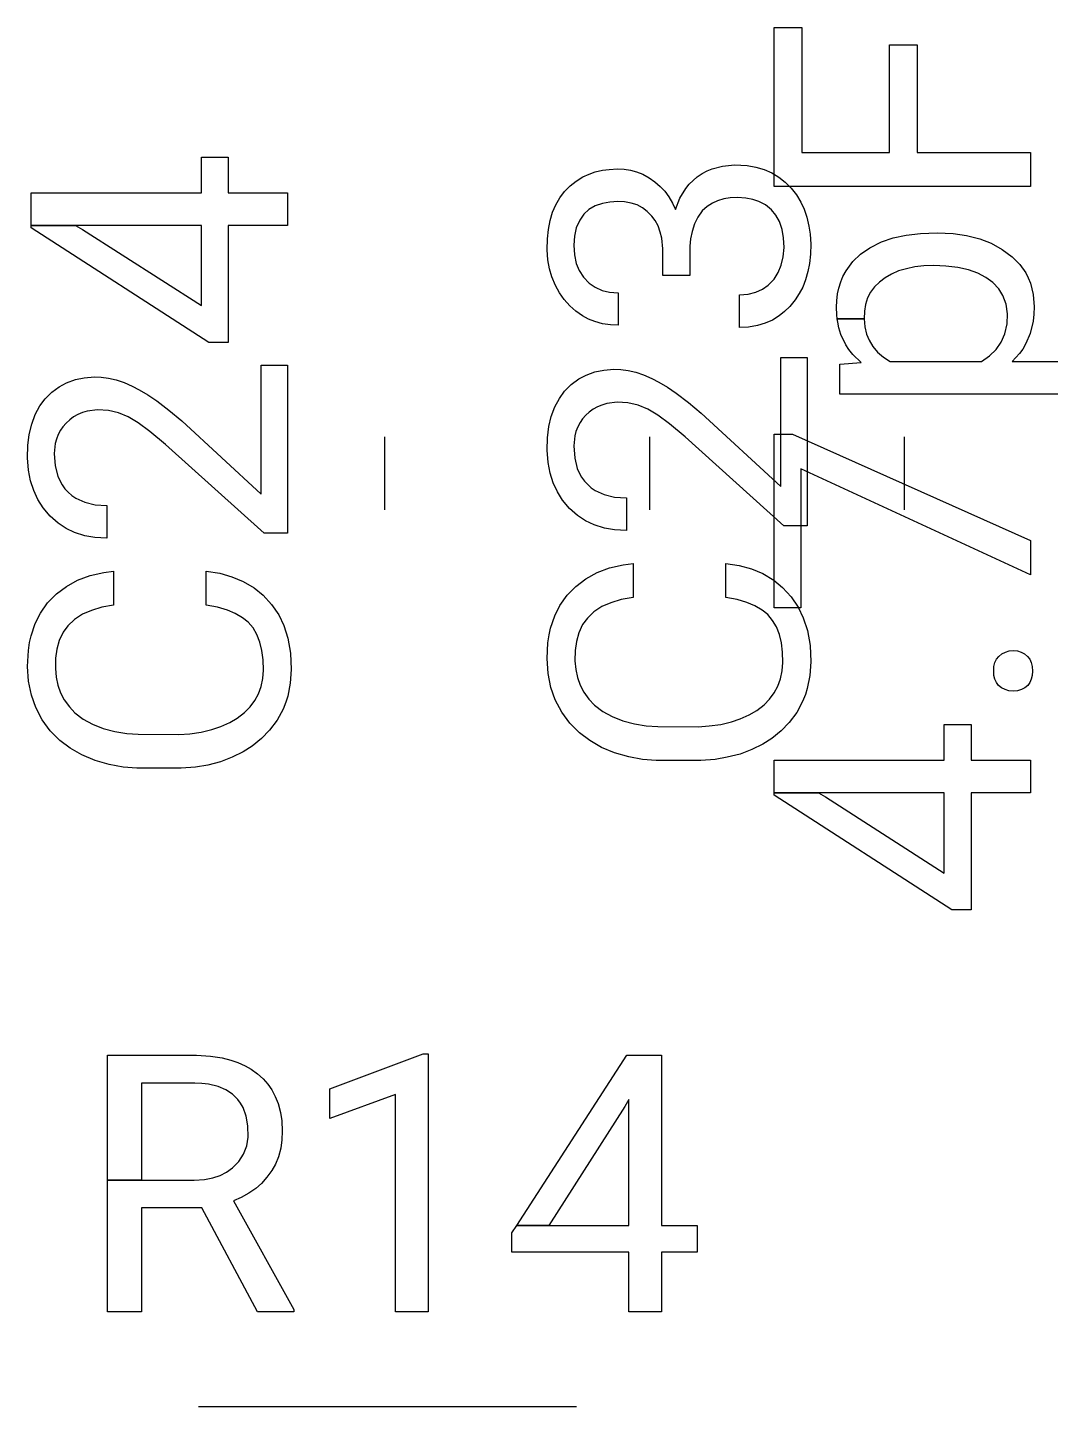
# Model space of a CAD drawing. Header units: inches. Extents: x 3.88 to 7.82, y -6.06 to -2.14.
# Drawn here: x 5.221 to 5.3761, y -4.6886 to -4.4797 of the extents above; entities that cross this region are included whole.
import ezdxf

# ---------------------------------------------------------------- set-up
doc = ezdxf.new("R2010")
doc.units = ezdxf.units.IN
doc.header["$MEASUREMENT"] = 0
doc.layers.add('F.Silkscreen', color=41, linetype='CONTINUOUS', true_color=0xf2eda1)

msp = doc.modelspace()

# ---------------------------------------------------------------- linework, layer by layer
at = {"layer": 'F.Silkscreen', "linetype": 'CONTINUOUS'}
for p, q in [((5.33419, -4.50376), (5.33419, -4.4797)), ((5.33419, -4.4797), (5.33841, -4.4797)), ((5.33841, -4.4797), (5.33841, -4.49864)), ((5.35167, -4.49864), (5.35167, -4.48234)), ((5.35167, -4.48234), (5.35589, -4.48234)), ((5.35589, -4.48234), (5.35589, -4.49864)), ((5.33841, -4.49864), (5.35167, -4.49864)), ((5.35589, -4.49864), (5.37305, -4.49864)), ((5.37305, -4.49864), (5.37305, -4.50376)), ((5.24738, -4.50474), (5.24738, -4.49935)), ((5.24738, -4.49935), (5.25144, -4.49935)), ((5.25144, -4.49935), (5.25144, -4.50474)), ((5.30819, -4.50132), (5.30921, -4.50118)), ((5.30921, -4.50118), (5.31045, -4.5011)), ((5.31045, -4.5011), (5.31148, -4.50113)), ((5.31148, -4.50113), (5.31243, -4.50128)), ((5.31243, -4.50128), (5.31335, -4.50154)), ((5.32403, -4.50143), (5.32479, -4.5011)), ((5.32479, -4.5011), (5.32635, -4.50068)), ((5.32635, -4.50068), (5.32816, -4.50051)), ((5.32816, -4.50051), (5.3301, -4.50061)), ((5.3301, -4.50061), (5.33143, -4.50085)), ((5.33143, -4.50085), (5.33267, -4.50121)), ((5.33267, -4.50121), (5.33382, -4.50172)), ((5.30326, -4.50369), (5.30419, -4.50295)), ((5.30419, -4.50295), (5.3052, -4.50233)), ((5.3052, -4.50233), (5.30617, -4.50189)), ((5.30617, -4.50189), (5.30708, -4.50158)), ((5.30708, -4.50158), (5.30819, -4.50132)), ((5.31335, -4.50154), (5.31427, -4.50192)), ((5.31427, -4.50192), (5.31524, -4.50246)), ((5.31524, -4.50246), (5.31613, -4.50308)), ((5.31613, -4.50308), (5.31694, -4.50378)), ((5.32133, -4.50344), (5.32191, -4.50286)), ((5.32191, -4.50286), (5.32254, -4.50234)), ((5.32254, -4.50234), (5.3233, -4.50182)), ((5.3233, -4.50182), (5.32403, -4.50143)), ((5.33382, -4.50172), (5.33489, -4.50236)), ((5.33489, -4.50236), (5.33587, -4.50313)), ((5.33587, -4.50313), (5.33677, -4.50404)), ((5.22159, -4.5097), (5.22159, -4.50474)), ((5.22159, -4.50474), (5.24738, -4.50474)), ((5.25144, -4.50474), (5.26045, -4.50474)), ((5.26045, -4.50474), (5.26045, -4.5097)), ((5.30171, -4.5055), (5.30243, -4.50455)), ((5.30243, -4.50455), (5.30326, -4.50369)), ((5.31694, -4.50378), (5.31761, -4.5045)), ((5.31761, -4.5045), (5.31825, -4.50536)), ((5.31825, -4.50536), (5.3188, -4.5063)), ((5.31991, -4.50555), (5.32081, -4.50408)), ((5.32081, -4.50408), (5.32133, -4.50344)), ((5.32866, -4.50547), (5.32752, -4.50551)), ((5.3299, -4.50556), (5.32866, -4.50547)), ((5.37305, -4.50376), (5.33419, -4.50376)), ((5.33677, -4.50404), (5.33756, -4.50506)), ((5.33756, -4.50506), (5.33823, -4.50615)), ((5.30061, -4.50769), (5.3011, -4.50655)), ((5.3011, -4.50655), (5.30171, -4.5055)), ((5.30613, -4.50727), (5.30534, -4.50798)), ((5.30708, -4.50673), (5.30613, -4.50727)), ((5.30819, -4.50634), (5.30708, -4.50673)), ((5.30927, -4.50614), (5.30819, -4.50634)), ((5.31048, -4.50606), (5.30927, -4.50614)), ((5.31152, -4.5061), (5.31048, -4.50606)), ((5.31254, -4.50628), (5.31152, -4.5061)), ((5.31341, -4.50656), (5.31254, -4.50628)), ((5.31426, -4.50701), (5.31341, -4.50656)), ((5.31497, -4.50755), (5.31426, -4.50701)), ((5.31566, -4.50826), (5.31497, -4.50755)), ((5.3188, -4.5063), (5.31923, -4.50724)), ((5.31923, -4.50724), (5.31991, -4.50555)), ((5.3233, -4.50749), (5.32263, -4.5084)), ((5.32405, -4.5068), (5.3233, -4.50749)), ((5.32483, -4.50629), (5.32405, -4.5068)), ((5.32562, -4.50593), (5.32483, -4.50629)), ((5.32657, -4.50566), (5.32562, -4.50593)), ((5.32752, -4.50551), (5.32657, -4.50566)), ((5.33094, -4.50576), (5.3299, -4.50556)), ((5.33188, -4.50607), (5.33094, -4.50576)), ((5.33286, -4.50658), (5.33188, -4.50607)), ((5.33378, -4.5073), (5.33286, -4.50658)), ((5.33447, -4.50813), (5.33378, -4.5073)), ((5.33823, -4.50615), (5.33872, -4.50719)), ((5.33872, -4.50719), (5.33916, -4.50844)), ((5.29997, -4.51027), (5.30023, -4.50893)), ((5.30023, -4.50893), (5.30061, -4.50769)), ((5.30472, -4.50886), (5.30421, -4.51005)), ((5.30534, -4.50798), (5.30472, -4.50886)), ((5.31615, -4.50893), (5.31566, -4.50826)), ((5.3166, -4.50976), (5.31615, -4.50893)), ((5.3221, -4.50946), (5.32175, -4.51058)), ((5.32263, -4.5084), (5.3221, -4.50946)), ((5.335, -4.5091), (5.33447, -4.50813)), ((5.33541, -4.51029), (5.335, -4.5091)), ((5.33916, -4.50844), (5.33947, -4.50977)), ((5.22159, -4.51002), (5.22159, -4.5097)), ((5.22159, -4.5097), (5.22833, -4.5097)), ((5.22833, -4.5097), (5.22159, -4.5097)), ((5.24852, -4.52742), (5.22159, -4.51002)), ((5.22833, -4.5097), (5.22939, -4.5103)), ((5.24738, -4.5097), (5.22833, -4.5097)), ((5.22939, -4.5103), (5.24738, -4.52183)), ((5.24738, -4.52183), (5.24738, -4.5097)), ((5.26045, -4.5097), (5.25144, -4.5097)), ((5.25144, -4.5097), (5.25144, -4.52742)), ((5.29979, -4.51336), (5.29982, -4.5117)), ((5.29982, -4.5117), (5.29997, -4.51027)), ((5.30395, -4.51128), (5.30384, -4.51266)), ((5.30421, -4.51005), (5.30395, -4.51128)), ((5.31694, -4.51068), (5.3166, -4.50976)), ((5.31716, -4.5116), (5.31694, -4.51068)), ((5.31733, -4.51322), (5.31716, -4.5116)), ((5.32153, -4.51171), (5.32142, -4.51283)), ((5.32175, -4.51058), (5.32153, -4.51171)), ((5.33562, -4.51155), (5.33541, -4.51029)), ((5.33569, -4.51304), (5.33562, -4.51155)), ((5.33947, -4.50977), (5.33965, -4.51101)), ((5.33965, -4.51101), (5.33974, -4.51249)), ((5.35045, -4.51218), (5.35224, -4.51156)), ((5.35224, -4.51156), (5.35422, -4.51113)), ((5.35422, -4.51113), (5.35637, -4.51088)), ((5.35637, -4.51088), (5.35892, -4.51081)), ((5.35892, -4.51081), (5.36131, -4.51091)), ((5.36131, -4.51091), (5.36334, -4.5112)), ((5.36334, -4.5112), (5.36537, -4.51171)), ((5.36537, -4.51171), (5.36708, -4.51237)), ((5.29991, -4.51491), (5.29979, -4.51336)), ((5.30384, -4.51266), (5.30391, -4.51412)), ((5.31734, -4.51728), (5.31733, -4.51322)), ((5.32142, -4.51283), (5.3214, -4.51728)), ((5.33557, -4.51442), (5.33569, -4.51304)), ((5.33974, -4.51249), (5.33971, -4.51401)), ((5.3473, -4.51403), (5.34871, -4.51305)), ((5.34871, -4.51305), (5.35045, -4.51218)), ((5.36708, -4.51237), (5.36877, -4.5133)), ((5.36877, -4.5133), (5.37027, -4.51442)), ((5.30015, -4.51623), (5.29991, -4.51491)), ((5.30391, -4.51412), (5.30419, -4.51542)), ((5.30419, -4.51542), (5.30464, -4.5165)), ((5.33481, -4.5168), (5.33528, -4.51568)), ((5.33528, -4.51568), (5.33557, -4.51442)), ((5.33956, -4.51544), (5.33932, -4.51665)), ((5.33971, -4.51401), (5.33956, -4.51544)), ((5.34509, -4.51654), (5.34612, -4.51516)), ((5.34612, -4.51516), (5.3473, -4.51403)), ((5.35689, -4.51582), (5.35551, -4.51597)), ((5.35837, -4.51577), (5.35689, -4.51582)), ((5.36019, -4.51583), (5.35837, -4.51577)), ((5.36201, -4.51604), (5.36019, -4.51583)), ((5.37027, -4.51442), (5.37142, -4.51558)), ((5.37142, -4.51558), (5.37232, -4.51687)), ((5.3005, -4.51748), (5.30015, -4.51623)), ((5.30104, -4.51879), (5.3005, -4.51748)), ((5.30464, -4.5165), (5.30531, -4.51752)), ((5.30531, -4.51752), (5.30616, -4.5184)), ((5.3214, -4.51728), (5.31734, -4.51728)), ((5.3333, -4.51871), (5.33417, -4.5178)), ((5.33417, -4.5178), (5.33481, -4.5168)), ((5.33895, -4.51793), (5.33852, -4.51901)), ((5.33932, -4.51665), (5.33895, -4.51793)), ((5.34428, -4.5182), (5.34462, -4.51741)), ((5.34462, -4.51741), (5.34509, -4.51654)), ((5.35101, -4.5176), (5.35014, -4.51825)), ((5.35199, -4.51704), (5.35101, -4.5176)), ((5.35306, -4.51658), (5.35199, -4.51704)), ((5.35424, -4.51623), (5.35306, -4.51658)), ((5.35551, -4.51597), (5.35424, -4.51623)), ((5.36363, -4.51639), (5.36201, -4.51604)), ((5.36505, -4.51689), (5.36363, -4.51639)), ((5.36629, -4.51754), (5.36505, -4.51689)), ((5.36733, -4.51833), (5.36629, -4.51754)), ((5.37232, -4.51687), (5.37271, -4.51763)), ((5.37271, -4.51763), (5.37303, -4.51842)), ((5.30166, -4.51989), (5.30104, -4.51879)), ((5.30239, -4.52092), (5.30166, -4.51989)), ((5.30616, -4.5184), (5.30708, -4.51905)), ((5.30708, -4.51905), (5.30811, -4.51951)), ((5.30811, -4.51951), (5.30926, -4.51979)), ((5.30926, -4.51979), (5.31053, -4.51988)), ((5.31053, -4.51988), (5.31053, -4.5248)), ((5.32896, -4.5202), (5.33024, -4.5201)), ((5.33024, -4.5201), (5.3314, -4.51981)), ((5.3314, -4.51981), (5.33244, -4.51933)), ((5.33244, -4.51933), (5.3333, -4.51871)), ((5.33799, -4.52001), (5.33737, -4.52096)), ((5.33852, -4.51901), (5.33799, -4.52001)), ((5.34368, -4.52111), (5.3438, -4.52004)), ((5.3438, -4.52004), (5.34399, -4.51917)), ((5.34399, -4.51917), (5.34428, -4.5182)), ((5.34881, -4.51978), (5.34836, -4.52067)), ((5.34941, -4.51898), (5.34881, -4.51978)), ((5.35014, -4.51825), (5.34941, -4.51898)), ((5.36823, -4.5193), (5.36733, -4.51833)), ((5.36885, -4.5203), (5.36823, -4.5193)), ((5.37303, -4.51842), (5.37346, -4.52013)), ((5.30324, -4.52186), (5.30239, -4.52092)), ((5.30415, -4.52268), (5.30324, -4.52186)), ((5.32896, -4.52516), (5.32896, -4.5202)), ((5.33657, -4.52194), (5.33578, -4.52272)), ((5.33737, -4.52096), (5.33657, -4.52194)), ((5.34364, -4.52207), (5.34368, -4.52111)), ((5.34369, -4.52322), (5.34364, -4.52207)), ((5.34804, -4.52163), (5.34786, -4.52267)), ((5.34836, -4.52067), (5.34804, -4.52163)), ((5.36933, -4.52161), (5.36885, -4.5203)), ((5.36954, -4.52305), (5.36933, -4.52161)), ((5.37346, -4.52013), (5.3736, -4.52199)), ((5.3736, -4.52199), (5.37356, -4.52312)), ((5.30513, -4.52336), (5.30415, -4.52268)), ((5.30605, -4.52386), (5.30513, -4.52336)), ((5.30702, -4.52425), (5.30605, -4.52386)), ((5.30818, -4.52457), (5.30702, -4.52425)), ((5.33392, -4.52401), (5.33283, -4.5245)), ((5.33494, -4.52339), (5.33392, -4.52401)), ((5.33578, -4.52272), (5.33494, -4.52339)), ((5.34376, -4.52384), (5.34369, -4.52322)), ((5.34382, -4.52431), (5.34376, -4.52384)), ((5.34376, -4.52384), (5.34782, -4.52384)), ((5.34782, -4.52384), (5.34376, -4.52384)), ((5.34786, -4.52267), (5.34782, -4.52384)), ((5.34782, -4.52384), (5.34793, -4.52504)), ((5.36949, -4.52459), (5.36954, -4.52305)), ((5.37344, -4.52419), (5.37301, -4.52604)), ((5.37356, -4.52312), (5.37344, -4.52419)), ((5.3094, -4.52475), (5.30818, -4.52457)), ((5.31053, -4.5248), (5.3094, -4.52475)), ((5.33028, -4.52509), (5.32896, -4.52516)), ((5.33167, -4.52485), (5.33028, -4.52509)), ((5.33283, -4.5245), (5.33167, -4.52485)), ((5.34401, -4.5252), (5.34382, -4.52431)), ((5.34431, -4.52619), (5.34401, -4.5252)), ((5.34503, -4.52775), (5.34431, -4.52619)), ((5.34793, -4.52504), (5.3482, -4.52615)), ((5.3482, -4.52615), (5.34858, -4.52706)), ((5.36862, -4.52736), (5.36916, -4.52611)), ((5.36916, -4.52611), (5.36949, -4.52459)), ((5.37301, -4.52604), (5.37236, -4.52758)), ((5.25144, -4.52742), (5.24852, -4.52742)), ((5.34549, -4.52846), (5.34503, -4.52775)), ((5.34611, -4.52925), (5.34549, -4.52846)), ((5.34858, -4.52706), (5.34914, -4.528)), ((5.34914, -4.528), (5.34987, -4.52886)), ((5.36785, -4.52848), (5.36862, -4.52736)), ((5.37187, -4.52841), (5.37139, -4.52908)), ((5.37236, -4.52758), (5.37187, -4.52841)), ((5.33518, -4.54921), (5.33518, -4.52968)), ((5.33518, -4.52968), (5.33919, -4.52968)), ((5.33919, -4.52968), (5.33919, -4.55516)), ((5.34415, -4.53069), (5.34738, -4.53045)), ((5.34738, -4.53045), (5.34611, -4.52925)), ((5.34987, -4.52886), (5.35075, -4.52962)), ((5.35075, -4.52962), (5.35179, -4.5303)), ((5.35179, -4.5303), (5.36561, -4.5303)), ((5.36561, -4.5303), (5.36685, -4.52945)), ((5.36685, -4.52945), (5.36785, -4.52848)), ((5.37139, -4.52908), (5.37026, -4.5303)), ((5.37026, -4.5303), (5.38415, -4.5303)), ((5.22962, -4.53275), (5.23118, -4.53262)), ((5.23118, -4.53262), (5.2322, -4.53265)), ((5.2322, -4.53265), (5.23332, -4.5328)), ((5.25644, -4.55037), (5.25644, -4.53085)), ((5.25644, -4.53085), (5.26045, -4.53085)), ((5.26045, -4.53085), (5.26045, -4.55632)), ((5.30458, -4.53294), (5.3057, -4.53235)), ((5.3057, -4.53235), (5.30704, -4.53186)), ((5.30704, -4.53186), (5.30836, -4.53159)), ((5.30836, -4.53159), (5.30992, -4.53146)), ((5.30992, -4.53146), (5.31094, -4.53148)), ((5.31094, -4.53148), (5.31206, -4.53163)), ((5.31206, -4.53163), (5.31321, -4.53191)), ((5.31321, -4.53191), (5.31441, -4.53232)), ((5.31441, -4.53232), (5.31564, -4.53286)), ((5.34415, -4.53522), (5.34415, -4.53069)), ((5.22471, -4.53494), (5.22584, -4.53411)), ((5.22584, -4.53411), (5.22696, -4.53351)), ((5.22696, -4.53351), (5.2283, -4.53303)), ((5.2283, -4.53303), (5.22962, -4.53275)), ((5.23332, -4.5328), (5.23447, -4.53308)), ((5.23447, -4.53308), (5.23567, -4.53348)), ((5.23567, -4.53348), (5.2369, -4.53402)), ((5.2369, -4.53402), (5.23796, -4.53457)), ((5.23796, -4.53457), (5.23927, -4.53534)), ((5.30244, -4.5348), (5.30345, -4.53378)), ((5.30345, -4.53378), (5.30458, -4.53294)), ((5.31564, -4.53286), (5.3167, -4.5334)), ((5.3167, -4.5334), (5.31801, -4.53418)), ((5.31801, -4.53418), (5.31935, -4.53508)), ((5.22291, -4.53703), (5.2237, -4.53597)), ((5.2237, -4.53597), (5.22471, -4.53494)), ((5.23927, -4.53534), (5.24061, -4.53624)), ((5.24061, -4.53624), (5.24247, -4.53764)), ((5.30095, -4.53716), (5.30165, -4.53587)), ((5.30165, -4.53587), (5.30244, -4.5348)), ((5.30881, -4.53667), (5.30809, -4.53688)), ((5.31039, -4.53646), (5.30881, -4.53667)), ((5.31204, -4.53654), (5.31039, -4.53646)), ((5.31356, -4.53689), (5.31204, -4.53654)), ((5.31935, -4.53508), (5.32121, -4.53648)), ((5.32121, -4.53648), (5.32314, -4.53811)), ((5.38415, -4.53522), (5.34415, -4.53522)), ((5.22167, -4.53976), (5.22221, -4.53833)), ((5.22221, -4.53833), (5.22291, -4.53703)), ((5.22803, -4.53868), (5.22744, -4.53911)), ((5.22867, -4.53833), (5.22803, -4.53868)), ((5.22935, -4.53804), (5.22867, -4.53833)), ((5.23007, -4.53783), (5.22935, -4.53804)), ((5.23165, -4.53763), (5.23007, -4.53783)), ((5.2333, -4.53771), (5.23165, -4.53763)), ((5.23482, -4.53805), (5.2333, -4.53771)), ((5.2363, -4.53865), (5.23482, -4.53805)), ((5.23781, -4.53956), (5.2363, -4.53865)), ((5.24247, -4.53764), (5.2444, -4.53927)), ((5.30003, -4.54016), (5.30041, -4.5386)), ((5.30041, -4.5386), (5.30095, -4.53716)), ((5.30563, -4.53844), (5.30514, -4.539)), ((5.30618, -4.53794), (5.30563, -4.53844)), ((5.30677, -4.53752), (5.30618, -4.53794)), ((5.30741, -4.53716), (5.30677, -4.53752)), ((5.30809, -4.53688), (5.30741, -4.53716)), ((5.31504, -4.53749), (5.31356, -4.53689)), ((5.31655, -4.5384), (5.31504, -4.53749)), ((5.31833, -4.53971), (5.31655, -4.5384)), ((5.32314, -4.53811), (5.33518, -4.54921)), ((5.22129, -4.54133), (5.22167, -4.53976)), ((5.22603, -4.54071), (5.22569, -4.54136)), ((5.2264, -4.54017), (5.22603, -4.54071)), ((5.22689, -4.53961), (5.2264, -4.54017)), ((5.22744, -4.53911), (5.22689, -4.53961)), ((5.23959, -4.54087), (5.23781, -4.53956)), ((5.24195, -4.54285), (5.23959, -4.54087)), ((5.2444, -4.53927), (5.25644, -4.55037)), ((5.29983, -4.54187), (5.30003, -4.54016)), ((5.30416, -4.54089), (5.30399, -4.54156)), ((5.30443, -4.54019), (5.30416, -4.54089)), ((5.30477, -4.53954), (5.30443, -4.54019)), ((5.30514, -4.539), (5.30477, -4.53954)), ((5.32069, -4.54169), (5.31833, -4.53971)), ((5.22105, -4.54489), (5.22109, -4.54303)), ((5.22109, -4.54303), (5.22129, -4.54133)), ((5.22525, -4.54272), (5.2251, -4.54425)), ((5.22542, -4.54206), (5.22525, -4.54272)), ((5.22569, -4.54136), (5.22542, -4.54206)), ((5.25691, -4.55632), (5.24195, -4.54285)), ((5.2752, -4.55278), (5.2752, -4.54171)), ((5.29979, -4.54373), (5.29983, -4.54187)), ((5.30399, -4.54156), (5.30384, -4.54309)), ((5.30384, -4.54309), (5.30397, -4.54494)), ((5.31535, -4.55278), (5.31535, -4.54171)), ((5.33565, -4.55516), (5.32069, -4.54169)), ((5.33419, -4.56762), (5.33419, -4.54132)), ((5.33419, -4.54132), (5.33695, -4.54132)), ((5.33695, -4.54132), (5.37305, -4.55742)), ((5.35394, -4.55278), (5.35394, -4.54171)), ((5.2212, -4.54677), (5.22105, -4.54489)), ((5.2251, -4.54425), (5.22523, -4.5461)), ((5.29994, -4.54561), (5.29979, -4.54373)), ((5.30397, -4.54494), (5.30436, -4.54648)), ((5.22151, -4.54836), (5.2212, -4.54677)), ((5.22523, -4.5461), (5.22562, -4.54764)), ((5.30025, -4.5472), (5.29994, -4.54561)), ((5.30072, -4.54868), (5.30025, -4.5472)), ((5.30436, -4.54648), (5.30465, -4.54717)), ((5.30465, -4.54717), (5.30501, -4.54781)), ((5.37305, -4.56262), (5.33825, -4.54655)), ((5.33825, -4.54655), (5.33825, -4.56762)), ((5.22198, -4.54984), (5.22151, -4.54836)), ((5.22562, -4.54764), (5.22591, -4.54833)), ((5.22591, -4.54833), (5.22627, -4.54897)), ((5.22627, -4.54897), (5.2267, -4.54956)), ((5.30135, -4.55005), (5.30072, -4.54868)), ((5.30501, -4.54781), (5.30544, -4.5484)), ((5.30544, -4.5484), (5.30593, -4.54894)), ((5.30593, -4.54894), (5.30648, -4.54941)), ((5.22261, -4.55121), (5.22198, -4.54984)), ((5.2234, -4.55246), (5.22261, -4.55121)), ((5.2267, -4.54956), (5.22719, -4.5501)), ((5.22719, -4.5501), (5.22774, -4.55057)), ((5.22774, -4.55057), (5.22835, -4.55098)), ((5.22835, -4.55098), (5.22971, -4.5516)), ((5.30214, -4.5513), (5.30135, -4.55005)), ((5.30319, -4.55255), (5.30214, -4.5513)), ((5.30648, -4.54941), (5.30709, -4.54981)), ((5.30709, -4.54981), (5.30845, -4.55044)), ((5.30845, -4.55044), (5.31002, -4.55082)), ((5.31002, -4.55082), (5.31179, -4.55094)), ((5.31179, -4.55094), (5.31179, -4.5559)), ((5.22445, -4.55371), (5.2234, -4.55246)), ((5.22971, -4.5516), (5.23128, -4.55198)), ((5.23128, -4.55198), (5.23305, -4.55211)), ((5.23305, -4.55211), (5.23305, -4.55707)), ((5.3044, -4.55362), (5.30319, -4.55255)), ((5.22566, -4.55478), (5.22445, -4.55371)), ((5.22687, -4.55558), (5.22566, -4.55478)), ((5.22818, -4.5562), (5.22687, -4.55558)), ((5.30561, -4.55441), (5.3044, -4.55362)), ((5.30692, -4.55504), (5.30561, -4.55441)), ((5.30848, -4.55553), (5.30692, -4.55504)), ((5.31, -4.5558), (5.30848, -4.55553)), ((5.33919, -4.55516), (5.33565, -4.55516)), ((5.22974, -4.55669), (5.22818, -4.5562)), ((5.23126, -4.55696), (5.22974, -4.55669)), ((5.23305, -4.55707), (5.23126, -4.55696)), ((5.26045, -4.55632), (5.25691, -4.55632)), ((5.31179, -4.5559), (5.31, -4.5558)), ((5.37305, -4.55742), (5.37305, -4.56262)), ((5.30737, -4.56227), (5.30926, -4.56156)), ((5.30926, -4.56156), (5.31133, -4.56107)), ((5.31133, -4.56107), (5.31281, -4.56087)), ((5.31281, -4.56087), (5.31281, -4.56602)), ((5.32687, -4.56602), (5.32687, -4.56087)), ((5.32687, -4.56087), (5.3289, -4.5612)), ((5.3289, -4.5612), (5.33076, -4.56172)), ((5.33076, -4.56172), (5.33246, -4.56243)), ((5.22693, -4.56436), (5.22863, -4.56344)), ((5.22863, -4.56344), (5.23052, -4.56273)), ((5.23052, -4.56273), (5.23259, -4.56223)), ((5.23259, -4.56223), (5.23407, -4.56203)), ((5.23407, -4.56203), (5.23407, -4.56719)), ((5.24813, -4.56719), (5.24813, -4.56203)), ((5.24813, -4.56203), (5.25016, -4.56236)), ((5.25016, -4.56236), (5.25202, -4.56289)), ((5.25202, -4.56289), (5.25372, -4.5636)), ((5.25372, -4.5636), (5.25538, -4.56458)), ((5.30416, -4.56435), (5.30567, -4.5632)), ((5.30567, -4.5632), (5.30737, -4.56227)), ((5.33246, -4.56243), (5.33413, -4.56342)), ((5.33413, -4.56342), (5.33548, -4.56452)), ((5.22409, -4.56687), (5.22542, -4.56551)), ((5.22542, -4.56551), (5.22693, -4.56436)), ((5.25538, -4.56458), (5.25674, -4.56568)), ((5.25674, -4.56568), (5.25803, -4.56708)), ((5.30173, -4.56726), (5.30283, -4.56571)), ((5.30283, -4.56571), (5.30416, -4.56435)), ((5.31281, -4.56602), (5.31103, -4.56636)), ((5.32857, -4.56636), (5.32687, -4.56602)), ((5.33548, -4.56452), (5.33677, -4.56592)), ((5.33677, -4.56592), (5.33784, -4.5675)), ((5.22299, -4.56842), (5.22409, -4.56687)), ((5.23072, -4.56799), (5.22936, -4.56859)), ((5.23229, -4.56752), (5.23072, -4.56799)), ((5.23407, -4.56719), (5.23229, -4.56752)), ((5.24983, -4.56752), (5.24813, -4.56719)), ((5.25133, -4.56796), (5.24983, -4.56752)), ((5.25252, -4.56846), (5.25133, -4.56796)), ((5.25803, -4.56708), (5.2591, -4.56866)), ((5.30094, -4.56883), (5.30173, -4.56726)), ((5.3081, -4.56742), (5.30688, -4.56821)), ((5.30946, -4.56683), (5.3081, -4.56742)), ((5.31103, -4.56636), (5.30946, -4.56683)), ((5.33007, -4.5668), (5.32857, -4.56636)), ((5.33126, -4.5673), (5.33007, -4.5668)), ((5.33237, -4.56795), (5.33126, -4.5673)), ((5.33322, -4.56864), (5.33237, -4.56795)), ((5.33825, -4.56762), (5.33419, -4.56762)), ((5.33784, -4.5675), (5.33861, -4.5691)), ((5.22157, -4.57186), (5.2222, -4.56999)), ((5.2222, -4.56999), (5.22299, -4.56842)), ((5.22814, -4.56937), (5.22715, -4.57031)), ((5.22936, -4.56859), (5.22814, -4.56937)), ((5.25363, -4.56911), (5.25252, -4.56846)), ((5.25448, -4.5698), (5.25363, -4.56911)), ((5.25521, -4.57066), (5.25448, -4.5698)), ((5.2591, -4.56866), (5.25987, -4.57027)), ((5.30031, -4.5707), (5.30094, -4.56883)), ((5.30517, -4.57015), (5.30459, -4.5714)), ((5.30589, -4.56915), (5.30517, -4.57015)), ((5.30688, -4.56821), (5.30589, -4.56915)), ((5.33395, -4.5695), (5.33322, -4.56864)), ((5.33453, -4.57049), (5.33395, -4.5695)), ((5.33861, -4.5691), (5.33923, -4.57102)), ((5.22135, -4.57286), (5.22157, -4.57186)), ((5.22643, -4.57131), (5.22584, -4.57256)), ((5.22715, -4.57031), (5.22643, -4.57131)), ((5.25579, -4.57166), (5.25521, -4.57066)), ((5.25625, -4.57279), (5.25579, -4.57166)), ((5.25987, -4.57027), (5.26049, -4.57218)), ((5.26049, -4.57218), (5.26089, -4.57446)), ((5.29991, -4.57292), (5.30009, -4.5717)), ((5.30009, -4.5717), (5.30031, -4.5707)), ((5.30459, -4.5714), (5.30422, -4.57272)), ((5.33499, -4.57163), (5.33453, -4.57049)), ((5.3353, -4.5729), (5.33499, -4.57163)), ((5.33923, -4.57102), (5.33963, -4.5733)), ((5.22104, -4.57647), (5.22117, -4.57409)), ((5.22117, -4.57409), (5.22135, -4.57286)), ((5.22548, -4.57388), (5.2253, -4.57523)), ((5.22584, -4.57256), (5.22548, -4.57388)), ((5.25656, -4.57406), (5.25625, -4.57279)), ((5.25674, -4.57547), (5.25656, -4.57406)), ((5.29978, -4.5753), (5.29991, -4.57292)), ((5.30404, -4.57406), (5.304, -4.57561)), ((5.30422, -4.57272), (5.30404, -4.57406)), ((5.33548, -4.57431), (5.3353, -4.5729)), ((5.33553, -4.57589), (5.33548, -4.57431)), ((5.33963, -4.5733), (5.33974, -4.5758)), ((5.36869, -4.57457), (5.36923, -4.5743)), ((5.36923, -4.5743), (5.36981, -4.57413)), ((5.36981, -4.57413), (5.37045, -4.57407)), ((5.37045, -4.57407), (5.37107, -4.57413)), ((5.37107, -4.57413), (5.37164, -4.5743)), ((5.37164, -4.5743), (5.37215, -4.57457)), ((5.2212, -4.57873), (5.22104, -4.57647)), ((5.2253, -4.57523), (5.22526, -4.57678)), ((5.25679, -4.57705), (5.25674, -4.57547)), ((5.26089, -4.57446), (5.261, -4.57697)), ((5.29994, -4.57757), (5.29978, -4.5753)), ((5.304, -4.57561), (5.30412, -4.57693)), ((5.33542, -4.57716), (5.33553, -4.57589)), ((5.33974, -4.5758), (5.3396, -4.57788)), ((5.36746, -4.57718), (5.36751, -4.57651)), ((5.36751, -4.57651), (5.36765, -4.57591)), ((5.36765, -4.57591), (5.36789, -4.5754)), ((5.36789, -4.5754), (5.36822, -4.57496)), ((5.36822, -4.57496), (5.36869, -4.57457)), ((5.37215, -4.57457), (5.3726, -4.57496)), ((5.3726, -4.57496), (5.37292, -4.5754)), ((5.37292, -4.5754), (5.37315, -4.57591)), ((5.37315, -4.57591), (5.37328, -4.57651)), ((5.37328, -4.57651), (5.37333, -4.57718)), ((5.22526, -4.57678), (5.22538, -4.57809)), ((5.22538, -4.57809), (5.22565, -4.57932)), ((5.25643, -4.57952), (5.25668, -4.57833)), ((5.25668, -4.57833), (5.25679, -4.57705)), ((5.261, -4.57697), (5.26086, -4.57904)), ((5.30037, -4.57968), (5.29994, -4.57757)), ((5.30412, -4.57693), (5.30439, -4.57816)), ((5.30439, -4.57816), (5.30479, -4.5793)), ((5.33476, -4.57947), (5.33517, -4.57836)), ((5.33517, -4.57836), (5.33542, -4.57716)), ((5.3396, -4.57788), (5.33921, -4.57982)), ((5.36751, -4.57786), (5.36746, -4.57718)), ((5.36764, -4.57841), (5.36751, -4.57786)), ((5.36787, -4.57892), (5.36764, -4.57841)), ((5.37316, -4.57841), (5.37294, -4.57892)), ((5.37328, -4.57786), (5.37316, -4.57841)), ((5.37333, -4.57718), (5.37328, -4.57786)), ((5.22163, -4.58085), (5.2212, -4.57873)), ((5.22565, -4.57932), (5.22605, -4.58047)), ((5.22605, -4.58047), (5.2266, -4.58153)), ((5.25547, -4.58166), (5.25602, -4.58063)), ((5.25602, -4.58063), (5.25643, -4.57952)), ((5.26086, -4.57904), (5.26047, -4.58098)), ((5.30102, -4.58154), (5.30037, -4.57968)), ((5.30479, -4.5793), (5.30534, -4.58037)), ((5.30534, -4.58037), (5.30612, -4.58145)), ((5.33351, -4.58144), (5.33421, -4.5805)), ((5.33421, -4.5805), (5.33476, -4.57947)), ((5.33921, -4.57982), (5.33893, -4.58074)), ((5.3682, -4.57935), (5.36787, -4.57892)), ((5.36867, -4.57972), (5.3682, -4.57935)), ((5.36919, -4.57999), (5.36867, -4.57972)), ((5.36978, -4.58016), (5.36919, -4.57999)), ((5.37045, -4.58022), (5.36978, -4.58016)), ((5.37107, -4.58016), (5.37045, -4.58022)), ((5.37167, -4.57999), (5.37107, -4.58016)), ((5.37218, -4.57972), (5.37167, -4.57999)), ((5.37262, -4.57935), (5.37218, -4.57972)), ((5.37294, -4.57892), (5.37262, -4.57935)), ((5.22228, -4.5827), (5.22163, -4.58085)), ((5.22325, -4.58455), (5.22228, -4.5827)), ((5.2266, -4.58153), (5.22738, -4.58261)), ((5.22738, -4.58261), (5.22823, -4.58349)), ((5.25393, -4.58346), (5.25477, -4.5826)), ((5.25477, -4.5826), (5.25547, -4.58166)), ((5.26019, -4.5819), (5.25976, -4.58296)), ((5.26047, -4.58098), (5.26019, -4.5819)), ((5.30199, -4.58339), (5.30102, -4.58154)), ((5.30612, -4.58145), (5.30697, -4.58233)), ((5.30697, -4.58233), (5.30821, -4.58329)), ((5.33156, -4.58315), (5.33267, -4.5823)), ((5.33267, -4.5823), (5.33351, -4.58144)), ((5.3385, -4.5818), (5.33761, -4.58346)), ((5.33893, -4.58074), (5.3385, -4.5818)), ((5.22447, -4.58622), (5.22325, -4.58455)), ((5.22823, -4.58349), (5.22947, -4.58445)), ((5.22947, -4.58445), (5.2309, -4.58524)), ((5.25169, -4.58498), (5.25282, -4.58432)), ((5.25282, -4.58432), (5.25393, -4.58346)), ((5.25887, -4.58462), (5.25773, -4.58615)), ((5.25976, -4.58296), (5.25887, -4.58462)), ((5.30321, -4.58506), (5.30199, -4.58339)), ((5.30821, -4.58329), (5.30964, -4.58408)), ((5.30964, -4.58408), (5.31125, -4.58471)), ((5.31125, -4.58471), (5.31303, -4.58517)), ((5.32771, -4.58488), (5.32906, -4.58444)), ((5.32906, -4.58444), (5.33043, -4.58382)), ((5.33043, -4.58382), (5.33156, -4.58315)), ((5.33761, -4.58346), (5.33647, -4.58499)), ((5.22593, -4.58769), (5.22447, -4.58622)), ((5.2309, -4.58524), (5.23251, -4.58587)), ((5.23251, -4.58587), (5.23429, -4.58634)), ((5.23429, -4.58634), (5.23608, -4.58662)), ((5.23608, -4.58662), (5.2378, -4.58676)), ((5.2378, -4.58676), (5.24395, -4.58678)), ((5.24395, -4.58678), (5.24562, -4.58667)), ((5.24562, -4.58667), (5.24736, -4.58642)), ((5.24736, -4.58642), (5.24897, -4.58605)), ((5.24897, -4.58605), (5.25032, -4.5856)), ((5.25032, -4.5856), (5.25169, -4.58498)), ((5.25773, -4.58615), (5.2565, -4.58742)), ((5.30467, -4.58652), (5.30321, -4.58506)), ((5.30625, -4.58772), (5.30467, -4.58652)), ((5.31303, -4.58517), (5.31482, -4.58546)), ((5.31482, -4.58546), (5.31654, -4.5856)), ((5.31654, -4.5856), (5.32269, -4.58561)), ((5.32269, -4.58561), (5.32436, -4.5855)), ((5.32436, -4.5855), (5.3261, -4.58526)), ((5.3261, -4.58526), (5.32771, -4.58488)), ((5.33524, -4.58626), (5.33383, -4.58739)), ((5.33647, -4.58499), (5.33524, -4.58626)), ((5.35998, -4.59069), (5.35998, -4.5853)), ((5.35998, -4.5853), (5.36404, -4.5853)), ((5.36404, -4.5853), (5.36404, -4.59069)), ((5.22751, -4.58888), (5.22593, -4.58769)), ((5.22929, -4.5899), (5.22751, -4.58888)), ((5.25509, -4.58855), (5.25373, -4.58943)), ((5.2565, -4.58742), (5.25509, -4.58855)), ((5.30803, -4.58874), (5.30625, -4.58772)), ((5.31002, -4.58956), (5.30803, -4.58874)), ((5.33247, -4.58826), (5.33081, -4.58909)), ((5.33383, -4.58739), (5.33247, -4.58826)), ((5.23128, -4.59072), (5.22929, -4.5899)), ((5.23341, -4.59134), (5.23128, -4.59072)), ((5.25028, -4.59092), (5.24835, -4.59142)), ((5.25207, -4.59025), (5.25028, -4.59092)), ((5.25373, -4.58943), (5.25207, -4.59025)), ((5.31215, -4.59018), (5.31002, -4.58956)), ((5.31426, -4.59056), (5.31215, -4.59018)), ((5.31632, -4.59075), (5.31426, -4.59056)), ((5.32308, -4.59075), (5.31632, -4.59075)), ((5.32526, -4.59056), (5.32308, -4.59075)), ((5.32709, -4.59025), (5.32526, -4.59056)), ((5.32902, -4.58975), (5.32709, -4.59025)), ((5.33081, -4.58909), (5.32902, -4.58975)), ((5.33419, -4.59565), (5.33419, -4.59069)), ((5.33419, -4.59069), (5.35998, -4.59069)), ((5.36404, -4.59069), (5.37305, -4.59069)), ((5.37305, -4.59069), (5.37305, -4.59565)), ((5.23552, -4.59172), (5.23341, -4.59134)), ((5.23758, -4.59191), (5.23552, -4.59172)), ((5.24434, -4.59191), (5.23758, -4.59191)), ((5.24652, -4.59172), (5.24434, -4.59191)), ((5.24835, -4.59142), (5.24652, -4.59172)), ((5.33419, -4.59596), (5.33419, -4.59565)), ((5.33419, -4.59565), (5.34093, -4.59565)), ((5.34093, -4.59565), (5.33419, -4.59565)), ((5.36112, -4.61337), (5.33419, -4.59596)), ((5.34093, -4.59565), (5.34199, -4.59624)), ((5.35998, -4.59565), (5.34093, -4.59565)), ((5.34199, -4.59624), (5.35998, -4.60778)), ((5.35998, -4.60778), (5.35998, -4.59565)), ((5.37305, -4.59565), (5.36404, -4.59565)), ((5.36404, -4.59565), (5.36404, -4.61337)), ((5.36404, -4.61337), (5.36112, -4.61337)), ((5.23315, -4.63959), (5.23315, -4.63537)), ((5.23315, -4.63537), (5.24663, -4.63538)), ((5.24663, -4.63538), (5.24875, -4.63552)), ((5.24875, -4.63552), (5.25052, -4.63579)), ((5.25052, -4.63579), (5.25183, -4.63612)), ((5.25183, -4.63612), (5.2529, -4.63649)), ((5.2529, -4.63649), (5.25402, -4.63699)), ((5.25402, -4.63699), (5.25493, -4.6375)), ((5.26685, -4.64049), (5.28102, -4.63518)), ((5.28102, -4.63518), (5.28177, -4.63518)), ((5.28177, -4.63518), (5.28177, -4.67423)), ((5.29519, -4.66116), (5.31185, -4.63537)), ((5.31185, -4.63537), (5.31713, -4.63537)), ((5.31713, -4.63537), (5.31713, -4.66116)), ((5.25493, -4.6375), (5.25588, -4.63818)), ((5.25588, -4.63818), (5.25674, -4.63894)), ((5.25674, -4.63894), (5.25748, -4.63979)), ((5.23315, -4.65431), (5.23315, -4.63959)), ((5.24639, -4.63959), (5.23831, -4.63959)), ((5.23831, -4.63959), (5.23831, -4.65431)), ((5.24748, -4.63964), (5.24639, -4.63959)), ((5.24849, -4.63978), (5.24748, -4.63964)), ((5.24992, -4.64013), (5.24849, -4.63978)), ((5.25108, -4.64063), (5.24992, -4.64013)), ((5.25208, -4.64128), (5.25108, -4.64063)), ((5.25748, -4.63979), (5.25805, -4.6406)), ((5.25805, -4.6406), (5.25859, -4.64162)), ((5.26685, -4.64498), (5.26685, -4.64049)), ((5.25292, -4.64209), (5.25208, -4.64128)), ((5.25334, -4.64266), (5.25292, -4.64209)), ((5.2537, -4.64328), (5.25334, -4.64266)), ((5.25419, -4.64459), (5.2537, -4.64328)), ((5.25859, -4.64162), (5.25902, -4.64271)), ((5.25902, -4.64271), (5.25937, -4.64405)), ((5.27681, -4.64132), (5.26685, -4.64498)), ((5.27681, -4.67423), (5.27681, -4.64132)), ((5.31157, -4.64317), (5.30004, -4.66116)), ((5.31217, -4.64211), (5.31157, -4.64317)), ((5.31217, -4.66116), (5.31217, -4.64211)), ((5.25445, -4.64608), (5.25419, -4.64459)), ((5.25937, -4.64405), (5.25956, -4.64534)), ((5.25956, -4.64534), (5.25964, -4.64689)), ((5.25446, -4.64777), (5.25445, -4.64608)), ((5.25964, -4.64689), (5.2596, -4.64818)), ((5.25378, -4.65036), (5.25425, -4.64909)), ((5.25425, -4.64909), (5.25446, -4.64777)), ((5.25942, -4.64945), (5.25907, -4.65075)), ((5.2596, -4.64818), (5.25942, -4.64945)), ((5.2521, -4.65246), (5.25306, -4.65149)), ((5.25306, -4.65149), (5.25378, -4.65036)), ((5.25907, -4.65075), (5.25861, -4.65188)), ((5.24912, -4.65396), (5.25025, -4.65358)), ((5.25025, -4.65358), (5.25119, -4.65311)), ((5.25119, -4.65311), (5.2521, -4.65246)), ((5.25806, -4.65286), (5.25733, -4.65386)), ((5.25861, -4.65188), (5.25806, -4.65286)), ((5.23315, -4.67423), (5.23315, -4.65431)), ((5.23315, -4.65431), (5.23831, -4.65431)), ((5.23831, -4.65431), (5.23315, -4.65431)), ((5.23831, -4.65431), (5.2463, -4.65431)), ((5.2463, -4.65431), (5.24788, -4.6542)), ((5.24788, -4.6542), (5.24912, -4.65396)), ((5.25562, -4.65555), (5.25456, -4.65628)), ((5.25649, -4.65479), (5.25562, -4.65555)), ((5.25733, -4.65386), (5.25649, -4.65479)), ((5.2534, -4.65692), (5.25224, -4.65742)), ((5.25224, -4.65742), (5.26138, -4.67392)), ((5.25456, -4.65628), (5.2534, -4.65692)), ((5.24744, -4.65852), (5.23831, -4.65852)), ((5.23831, -4.65852), (5.23831, -4.67423)), ((5.25587, -4.67423), (5.24744, -4.65852)), ((5.29445, -4.6623), (5.29519, -4.66116)), ((5.29519, -4.66116), (5.30004, -4.66116)), ((5.30004, -4.66116), (5.29519, -4.66116)), ((5.30004, -4.66116), (5.31217, -4.66116)), ((5.31713, -4.66116), (5.32252, -4.66116)), ((5.32252, -4.66116), (5.32252, -4.66522)), ((5.29445, -4.66522), (5.29445, -4.6623)), ((5.31217, -4.66522), (5.29445, -4.66522)), ((5.31217, -4.67423), (5.31217, -4.66522)), ((5.32252, -4.66522), (5.31713, -4.66522)), ((5.31713, -4.66522), (5.31713, -4.67423)), ((5.23831, -4.67423), (5.23315, -4.67423)), ((5.26138, -4.67423), (5.25587, -4.67423)), ((5.26138, -4.67392), (5.26138, -4.67423)), ((5.28177, -4.67423), (5.27681, -4.67423)), ((5.31713, -4.67423), (5.31217, -4.67423)), ((5.24696, -4.68858), (5.30422, -4.68858))]:
    msp.add_line(p, q, dxfattribs=at)

doc.saveas('drawing.dxf')
